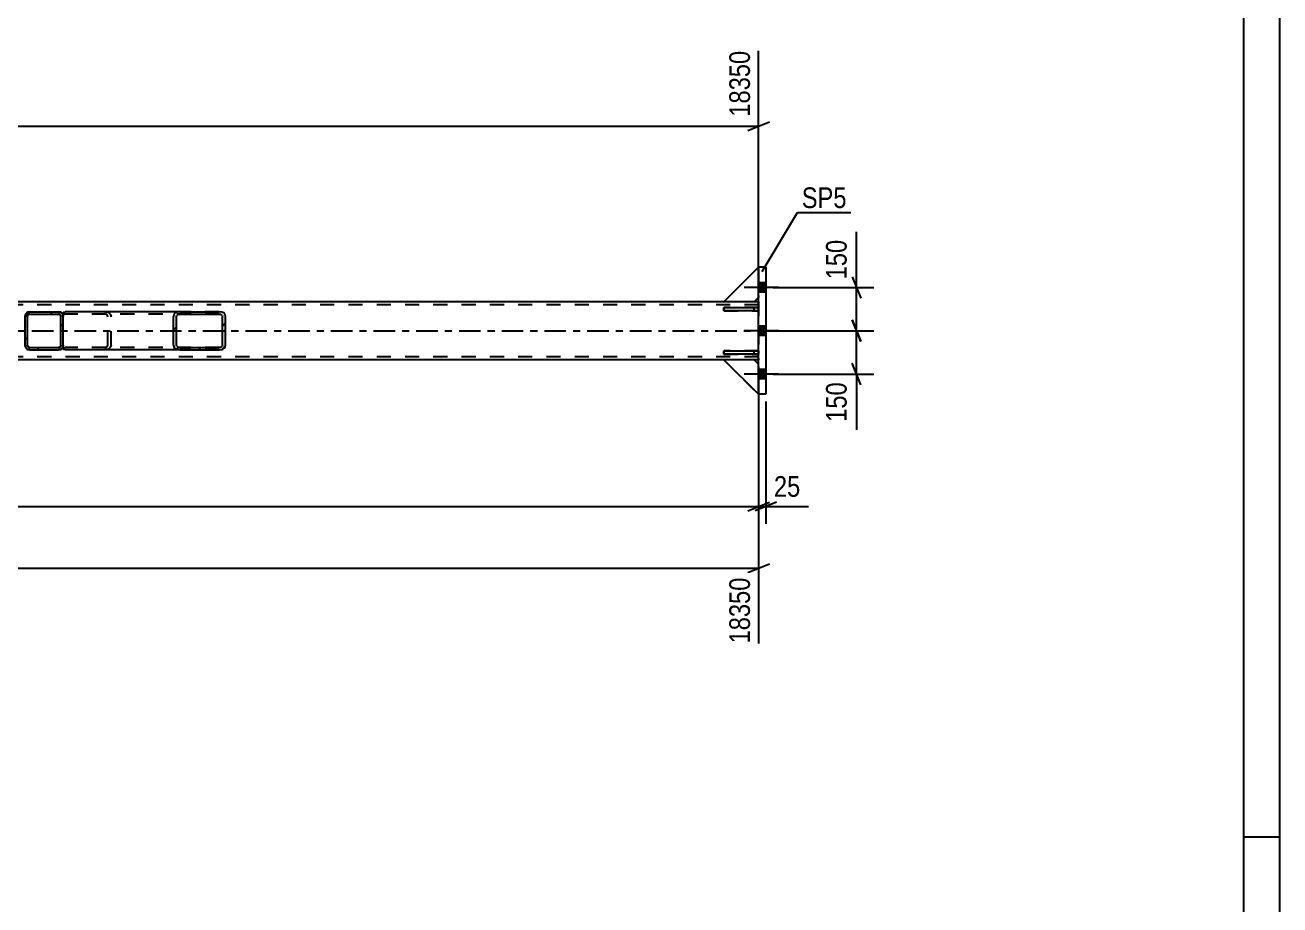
# Model space of a CAD drawing. Header units: millimetres. Extents: x -91 to 750, y -441 to 153.
# Drawn here: x 576.4 to 750.2, y -301 to -179.1 of the extents above; entities that cross this region are included whole.
import ezdxf

# ---------------------------------------------------------------- set-up
doc = ezdxf.new("R2010")
doc.units = ezdxf.units.MM
doc.linetypes.add('DXK_LINE_DOT2', pattern=[3.9198, 1.9599, -1.9599])
doc.linetypes.add('DXK_LINE_DOT3', pattern=[5.9187, 2.979, -0.9799, 0.9799, -0.9799])
doc.styles.add('Arial Narrow', font='ARIALN.TTF', dxfattribs={"height": 0.2})

# ---------------------------------------------------------------- blocks, each defined once
blk = doc.blocks.new('Unknown-761553909-1135')
at = {"color": 5, "linetype": 'Continuous'}
for p, q in [((750.23, -440.61), (750.23, 153.39)), ((745.23, -435.61), (745.23, 148.39)), ((750.23, -291.61), (745.23, -291.61))]:
    blk.add_line(p, q, dxfattribs=at)
blk = doc.blocks.new('Part-761553909-2412 - 2209')
at = {"color": 7, "linetype": 'DXK_LINE_DOT2'}
for p, q in [((673.2, -217.44), (678, -212.64)), ((678, -212.64), (678, -216.84)), ((678, -216.84), (677.4, -217.44)), ((677.4, -217.44), (673.2, -217.44))]:
    blk.add_line(p, q, dxfattribs=at)
blk = doc.blocks.new('Part-761553909-2413 - 2209')
at = {"color": 7, "linetype": 'DXK_LINE_DOT2'}
for p, q in [((678, -218.2), (673.2, -218.2)), ((673.2, -218.2), (673.2, -218.68)), ((673.2, -218.68), (678, -218.68)), ((677.4, -218.68), (677.4, -218.2)), ((678, -218.68), (678, -218.2))]:
    blk.add_line(p, q, dxfattribs=at)
blk = doc.blocks.new('Bolt-761553909-2214 - 2209')
at = {"linetype": 'Continuous'}
for points in [[(678, -214.78), (678, -216.1), (679, -216.1), (679, -214.78)], [(678, -214.78), (678, -216.1), (679, -216.1), (679, -214.78)], [(678, -214.78), (678, -216.1), (679, -216.1), (679, -214.78)], [(678, -214.78), (678, -216.1), (679, -216.1), (679, -214.78)], [(678, -220.78), (678, -222.1), (679, -222.1), (679, -220.78)], [(678, -220.78), (678, -222.1), (679, -222.1), (679, -220.78)], [(678, -226.78), (678, -228.1), (679, -228.1), (679, -226.78)], [(678, -226.78), (678, -228.1), (679, -228.1), (679, -226.78)], [(678, -226.78), (678, -228.1), (679, -228.1), (679, -226.78)], [(678, -226.78), (678, -228.1), (679, -228.1), (679, -226.78)]]:
    blk.add_hatch(color=1, dxfattribs=at).paths.add_polyline_path(points)
at = {"color": 1, "linetype": 'Continuous'}
for p, q in [((680.76, -215.44), (676, -215.44)), ((680.76, -215.44), (676, -215.44)), ((680.76, -215.44), (676, -215.44)), ((680.76, -215.44), (676, -215.44)), ((679, -214.78), (678, -214.78)), ((679, -214.78), (678, -214.78)), ((679, -214.78), (678, -214.78)), ((679, -214.78), (678, -214.78)), ((679, -216.1), (678, -216.1)), ((679, -216.1), (678, -216.1)), ((679, -216.1), (678, -216.1)), ((679, -216.1), (678, -216.1)), ((679, -220.78), (678, -220.78)), ((679, -220.78), (678, -220.78)), ((680.76, -221.44), (676, -221.44)), ((680.76, -221.44), (676, -221.44)), ((679, -222.1), (678, -222.1)), ((679, -222.1), (678, -222.1)), ((680.76, -227.44), (676, -227.44)), ((680.76, -227.44), (676, -227.44)), ((680.76, -227.44), (676, -227.44)), ((680.76, -227.44), (676, -227.44)), ((679, -226.78), (678, -226.78)), ((679, -226.78), (678, -226.78)), ((679, -226.78), (678, -226.78)), ((679, -226.78), (678, -226.78)), ((679, -228.1), (678, -228.1)), ((679, -228.1), (678, -228.1)), ((679, -228.1), (678, -228.1)), ((679, -228.1), (678, -228.1))]:
    blk.add_line(p, q, dxfattribs=at)
blk = doc.blocks.new('Part-761553909-2224 - 2209')
at = {"linetype": 'Continuous'}
h = blk.add_hatch(dxfattribs=at)
h.set_pattern_fill('', scale=0.7, style=0, pattern_type=0)
h.set_pattern_definition([(45, (603.6108, -224.0309), (-1.57154, 1.57154), [])])
h.paths.add_polyline_path([(603.27, -224.08), (603.61, -224.03), (603.9, -223.89), (604.09, -223.68), (604.15, -223.44), (604.15, -219.44), (604.09, -219.19), (603.9, -218.99), (603.61, -218.85), (603.27, -218.8), (597.78, -218.8), (597.45, -218.85), (597.16, -218.99), (596.97, -219.19), (596.91, -219.44), (596.91, -223.44), (596.97, -223.68), (597.16, -223.89), (597.45, -224.03), (597.78, -224.08)])
h.paths.add_polyline_path([(597.62, -223.74), (597.47, -223.67), (597.38, -223.56), (597.34, -223.44), (597.34, -219.44), (597.38, -219.32), (597.47, -219.21), (597.62, -219.14), (597.78, -219.12), (603.27, -219.12), (603.44, -219.14), (603.59, -219.21), (603.68, -219.32), (603.71, -219.44), (603.71, -223.44), (603.68, -223.56), (603.59, -223.67), (603.44, -223.74), (603.27, -223.76), (597.78, -223.76)])
at = {"color": 2, "linetype": 'Continuous'}
for p, q in [((581.64, -218.84), (581.9, -218.8)), ((581.64, -218.84), (581.64, -219.44)), ((597.78, -218.8), (581.9, -218.8)), ((597.78, -218.8), (597.45, -218.85)), ((597.78, -218.8), (603.27, -218.8)), ((603.61, -218.85), (603.27, -218.8)), ((596.97, -219.19), (596.91, -219.44)), ((596.91, -223.44), (596.91, -219.44)), ((597.34, -219.44), (597.38, -219.32)), ((597.34, -223.44), (597.34, -219.44)), ((597.62, -219.14), (597.78, -219.12)), ((597.78, -219.12), (603.27, -219.12)), ((603.27, -219.12), (603.44, -219.14)), ((603.68, -219.32), (603.71, -219.44)), ((603.71, -223.44), (603.71, -219.44)), ((604.15, -219.44), (604.09, -219.19)), ((604.15, -223.44), (604.15, -219.44)), ((581.64, -224.03), (581.64, -223.44)), ((581.64, -224.04), (581.64, -224.03)), ((581.9, -224.08), (581.64, -224.04)), ((597.78, -224.08), (581.9, -224.08)), ((596.91, -223.44), (596.97, -223.68)), ((597.38, -223.56), (597.34, -223.44)), ((597.45, -224.03), (597.78, -224.08)), ((597.78, -223.76), (597.62, -223.74)), ((597.78, -223.76), (603.27, -223.76)), ((597.78, -224.08), (603.27, -224.08)), ((603.44, -223.74), (603.27, -223.76)), ((603.27, -224.08), (603.61, -224.03)), ((603.71, -223.44), (603.68, -223.56)), ((604.09, -223.68), (604.15, -223.44))]:
    blk.add_line(p, q, dxfattribs=at)
at = {"color": 7, "linetype": 'DXK_LINE_DOT2'}
for p, q in [((581.64, -218.84), (581.64, -219.19)), ((587.39, -218.8), (587.73, -218.85)), ((603.27, -218.8), (597.78, -218.8)), ((581.73, -219.14), (581.64, -219.19)), ((581.64, -223.89), (581.64, -219.44)), ((581.9, -219.12), (581.73, -219.14)), ((603.27, -219.12), (581.9, -219.12)), ((587.56, -219.14), (587.39, -219.12)), ((587.83, -219.44), (587.79, -219.32)), ((587.83, -223.44), (587.83, -219.44)), ((588.2, -219.19), (588.27, -219.44)), ((588.27, -223.44), (588.27, -219.44)), ((581.64, -223.69), (581.73, -223.74)), ((581.73, -223.74), (581.9, -223.76)), ((603.27, -223.76), (581.9, -223.76)), ((587.39, -223.76), (587.56, -223.74)), ((587.73, -224.03), (587.39, -224.08)), ((587.79, -223.56), (587.83, -223.44)), ((588.27, -223.44), (588.2, -223.68)), ((603.27, -224.08), (597.78, -224.08))]:
    blk.add_line(p, q, dxfattribs=at)
for centre, radius, start, end in [((587.52, -219.62), 0.802, 32.4104, 75.4453), ((587.46, -219.53), 0.401, 32.4104, 75.4453), ((587.46, -223.35), 0.401, 284.5547, 327.5896), ((587.52, -223.25), 0.802, 284.5547, 327.5896)]:
    blk.add_arc(centre, radius, start, end, dxfattribs=at)
at = {"color": 2, "linetype": 'Continuous'}
for centre, radius, start, end in [((597.65, -219.62), 0.802, 104.5547, 147.5896), ((603.41, -219.62), 0.802, 32.4104, 75.4453), ((597.72, -219.53), 0.401, 104.5547, 147.5896), ((603.34, -219.53), 0.401, 32.4104, 75.4453), ((597.65, -223.25), 0.802, 212.4104, 255.4453), ((597.72, -223.35), 0.401, 212.4104, 255.4453), ((603.34, -223.35), 0.401, 284.5547, 327.5896), ((603.41, -223.25), 0.802, 284.5547, 327.5896)]:
    blk.add_arc(centre, radius, start, end, dxfattribs=at)
blk = doc.blocks.new('Part-761553909-2218 - 2209')
at = {"linetype": 'Continuous'}
h = blk.add_hatch(dxfattribs=at)
h.set_pattern_fill('', scale=0.7, style=0, pattern_type=0)
h.set_pattern_definition([(45, (581.2458, -224.0309), (-1.57154, 1.57154), [])])
h.paths.add_polyline_path([(581, -224.08), (581.25, -224.03), (581.45, -223.89), (581.59, -223.68), (581.64, -223.44), (581.64, -219.44), (581.59, -219.19), (581.45, -218.99), (581.25, -218.85), (581, -218.8), (577, -218.8), (576.76, -218.85), (576.55, -218.99), (576.41, -219.19), (576.36, -219.44), (576.36, -223.44), (576.41, -223.68), (576.55, -223.89), (576.76, -224.03), (577, -224.08)])
h.paths.add_polyline_path([(576.88, -223.74), (576.77, -223.67), (576.71, -223.56), (576.68, -223.44), (576.68, -219.44), (576.71, -219.32), (576.77, -219.21), (576.88, -219.14), (577, -219.12), (581, -219.12), (581.12, -219.14), (581.23, -219.21), (581.3, -219.32), (581.32, -219.44), (581.32, -223.44), (581.3, -223.56), (581.23, -223.67), (581.12, -223.74), (581, -223.76), (577, -223.76)])
at = {"color": 7, "linetype": 'DXK_LINE_DOT2'}
for p, q in [((576.76, -218.85), (577, -218.8)), ((577, -218.8), (581, -218.8)), ((581, -218.8), (581.25, -218.85)), ((576.36, -219.44), (576.41, -219.19)), ((576.36, -223.44), (576.36, -219.44)), ((576.71, -219.32), (576.68, -219.44)), ((576.68, -223.44), (576.68, -219.44)), ((577, -219.12), (576.88, -219.14)), ((577, -219.12), (581, -219.12)), ((581.12, -219.14), (581, -219.12)), ((581.32, -219.44), (581.3, -219.32)), ((581.32, -223.44), (581.32, -219.44)), ((581.59, -219.19), (581.64, -219.44)), ((581.64, -223.44), (581.64, -219.44)), ((576.41, -223.68), (576.36, -223.44)), ((576.68, -223.44), (576.71, -223.56)), ((577, -224.08), (576.76, -224.03)), ((576.88, -223.74), (577, -223.76)), ((577, -223.76), (581, -223.76)), ((577, -224.08), (581, -224.08)), ((581, -223.76), (581.12, -223.74)), ((581.25, -224.03), (581, -224.08)), ((581.3, -223.56), (581.32, -223.44)), ((581.64, -223.44), (581.59, -223.68))]:
    blk.add_line(p, q, dxfattribs=at)
at = {"color": 2, "linetype": 'Continuous'}
for p, q in [((577, -218.8), (576.76, -218.85)), ((577, -218.8), (581, -218.8)), ((581.25, -218.85), (581, -218.8)), ((576.41, -219.19), (576.36, -219.44)), ((576.36, -223.44), (576.36, -219.44)), ((576.68, -219.44), (576.71, -219.32)), ((576.68, -223.44), (576.68, -219.44)), ((576.88, -219.14), (577, -219.12)), ((577, -219.12), (581, -219.12)), ((581, -219.12), (581.12, -219.14)), ((581.3, -219.32), (581.32, -219.44)), ((581.32, -223.44), (581.32, -219.44)), ((581.64, -219.44), (581.59, -219.19)), ((581.64, -223.44), (581.64, -219.44)), ((576.36, -223.44), (576.41, -223.68)), ((576.71, -223.56), (576.68, -223.44)), ((576.76, -224.03), (577, -224.08)), ((577, -223.76), (576.88, -223.74)), ((577, -223.76), (581, -223.76)), ((577, -224.08), (581, -224.08)), ((581.12, -223.74), (581, -223.76)), ((581, -224.08), (581.25, -224.03)), ((581.32, -223.44), (581.3, -223.56)), ((581.59, -223.68), (581.64, -223.44))]:
    blk.add_line(p, q, dxfattribs=at)
at = {"color": 7, "linetype": 'DXK_LINE_DOT2'}
for centre, radius, start, end in [((577, -219.44), 0.64, 112.5, 157.5), ((581, -219.44), 0.64, 22.5, 67.5), ((577, -219.44), 0.32, 112.5, 157.5), ((581, -219.44), 0.32, 22.5, 67.5), ((577, -223.44), 0.64, 202.5, 247.5), ((577, -223.44), 0.32, 202.5, 247.5), ((581, -223.44), 0.32, 292.5, 337.5), ((581, -223.44), 0.64, 292.5, 337.5)]:
    blk.add_arc(centre, radius, start, end, dxfattribs=at)
at = {"color": 2, "linetype": 'Continuous'}
for centre, radius, start, end in [((577, -219.44), 0.64, 112.5, 157.5), ((581, -219.44), 0.64, 22.5, 67.5), ((577, -219.44), 0.32, 112.5, 157.5), ((581, -219.44), 0.32, 22.5, 67.5), ((577, -223.44), 0.64, 202.5, 247.5), ((577, -223.44), 0.32, 202.5, 247.5), ((581, -223.44), 0.32, 292.5, 337.5), ((581, -223.44), 0.64, 292.5, 337.5)]:
    blk.add_arc(centre, radius, start, end, dxfattribs=at)
blk = doc.blocks.new('Part-761553909-2306 - 2209')
at = {"color": 2, "linetype": 'Continuous'}
for p, q in [((678, -230.24), (678, -212.64)), ((679, -212.64), (678, -212.64)), ((679, -212.64), (679, -230.24)), ((679, -230.24), (678, -230.24))]:
    blk.add_line(p, q, dxfattribs=at)
blk = doc.blocks.new('Part-761553909-2409 - 2209')
at = {"color": 2, "linetype": 'Continuous'}
for p, q in [((673.2, -217.44), (678, -212.64)), ((678, -216.84), (677.4, -217.44)), ((677.4, -217.44), (673.2, -217.44))]:
    blk.add_line(p, q, dxfattribs=at)
at = {"color": 7, "linetype": 'DXK_LINE_DOT2'}
for p, q in [((678, -212.64), (678, -212.64)), ((678, -212.64), (678, -216.84)), ((678, -212.64), (678, -212.64)), ((678, -216.84), (678, -216.84)), ((678, -216.84), (678, -216.84))]:
    blk.add_line(p, q, dxfattribs=at)
blk = doc.blocks.new('Part-761553909-2414 - 2209')
at = {"color": 7, "linetype": 'DXK_LINE_DOT2'}
for p, q in [((678, -224.2), (673.2, -224.2)), ((673.2, -224.2), (673.2, -224.68)), ((677.4, -224.68), (677.4, -224.2)), ((678, -224.68), (678, -224.2)), ((673.2, -224.68), (678, -224.68))]:
    blk.add_line(p, q, dxfattribs=at)
blk = doc.blocks.new('Part-761553909-2415 - 2209')
at = {"color": 2, "linetype": 'Continuous'}
for p, q in [((673.2, -218.68), (673.2, -218.2)), ((673.2, -218.2), (678, -218.2)), ((678, -218.68), (673.2, -218.68)), ((678, -218.2), (678, -218.68))]:
    blk.add_line(p, q, dxfattribs=at)
at = {"color": 7, "linetype": 'DXK_LINE_DOT2'}
blk.add_line((677.4, -218.68), (677.4, -218.2), dxfattribs=at)
blk = doc.blocks.new('Part-761553909-2440 - 2209')
at = {"color": 7, "linetype": 'DXK_LINE_DOT2'}
for p, q in [((678, -217.84), (-56, -217.84)), ((677.4, -217.44), (673.2, -217.44)), ((678, -217.44), (678, -225.44)), ((678, -225.04), (-56, -225.04)), ((677.4, -225.44), (673.2, -225.44))]:
    blk.add_line(p, q, dxfattribs=at)
at = {"color": 2, "linetype": 'Continuous'}
for p, q in [((673.2, -217.44), (-51.2, -217.44)), ((678, -217.44), (677.4, -217.44)), ((673.2, -225.44), (-51.2, -225.44)), ((678, -225.44), (677.4, -225.44))]:
    blk.add_line(p, q, dxfattribs=at)
at = {"color": 7, "linetype": 'DXK_LINE_DOT3'}
blk.add_line((-56, -221.44), (678, -221.44), dxfattribs=at)
blk = doc.blocks.new('Part-761553909-2476 - 2209')
at = {"color": 2, "linetype": 'Continuous'}
for p, q in [((673.2, -224.68), (673.2, -224.2)), ((673.2, -224.2), (678, -224.2)), ((678, -224.2), (678, -224.68)), ((678, -224.68), (673.2, -224.68))]:
    blk.add_line(p, q, dxfattribs=at)
at = {"color": 7, "linetype": 'DXK_LINE_DOT2'}
blk.add_line((677.4, -224.68), (677.4, -224.2), dxfattribs=at)
blk = doc.blocks.new('Part-761553909-2479 - 2209')
at = {"color": 7, "linetype": 'DXK_LINE_DOT2'}
for p, q in [((677.4, -225.44), (673.2, -225.44)), ((673.2, -225.44), (678, -230.24)), ((678, -226.04), (677.4, -225.44)), ((678, -230.24), (678, -226.04))]:
    blk.add_line(p, q, dxfattribs=at)
blk = doc.blocks.new('Part-761553909-2482 - 2209')
at = {"color": 2, "linetype": 'Continuous'}
for p, q in [((677.4, -225.44), (673.2, -225.44)), ((673.2, -225.44), (678, -230.24)), ((678, -226.04), (677.4, -225.44))]:
    blk.add_line(p, q, dxfattribs=at)
at = {"color": 7, "linetype": 'DXK_LINE_DOT2'}
for p, q in [((678, -226.04), (678, -226.04)), ((678, -226.04), (678, -226.04)), ((678, -230.24), (678, -226.04)), ((678, -230.24), (678, -230.24)), ((678, -230.24), (678, -230.24))]:
    blk.add_line(p, q, dxfattribs=at)
blk = doc.blocks.new('Part-761553909-2485 - 2209')
at = {"color": 7, "linetype": 'DXK_LINE_DOT2'}
for p, q in [((677.4, -225.44), (673.2, -225.44)), ((673.2, -225.44), (678, -230.24)), ((678, -226.04), (677.4, -225.44)), ((678, -230.24), (678, -226.04))]:
    blk.add_line(p, q, dxfattribs=at)
blk = doc.blocks.new('Part-761553909-2488 - 2209')
at = {"color": 7, "linetype": 'DXK_LINE_DOT2'}
for p, q in [((673.2, -217.44), (678, -212.64)), ((678, -212.64), (678, -216.84)), ((678, -216.84), (677.4, -217.44)), ((677.4, -217.44), (673.2, -217.44))]:
    blk.add_line(p, q, dxfattribs=at)
blk = doc.blocks.new('StraightDimension-761553909-2512 - 2209')
at = {"color": 7, "linetype": 'Continuous'}
for p, q in [((678, -226.44), (678, -264.76)), ((676.5, -254.92), (679.5, -253.72)), ((457, -254.32), (678, -254.32))]:
    blk.add_line(p, q, dxfattribs=at)
at = {"color": 0, "linetype": 'Continuous'}
blk.add_wipeout([(677.4, -255.02), (673.2, -255.02), (673.2, -265.36), (677.4, -265.36)], dxfattribs=at)
at = {"color": 3, "linetype": 'Continuous', "style": 'Arial Narrow'}
blk.add_text('18350', height=2.863, rotation=90.0002, dxfattribs=at).set_placement((676.8, -264.76))
blk = doc.blocks.new('StraightDimension-761553909-2820 - 2209')
at = {"color": 7, "linetype": 'Continuous'}
for p, q in [((678, -216.44), (678, -182.63)), ((676.5, -193.67), (679.5, -192.47)), ((457, -193.07), (678, -193.07))]:
    blk.add_line(p, q, dxfattribs=at)
at = {"color": 0, "linetype": 'Continuous'}
blk.add_wipeout([(677.4, -182.03), (673.2, -182.03), (673.2, -192.37), (677.4, -192.37)], dxfattribs=at)
at = {"color": 3, "linetype": 'Continuous', "style": 'Arial Narrow'}
blk.add_text('18350', height=2.863, rotation=90.0002, dxfattribs=at).set_placement((676.8, -191.77))
blk = doc.blocks.new('StraightDimension-761553909-2848 - 2209')
at = {"color": 7, "linetype": 'Continuous'}
for p, q in [((680, -215.44), (693.95, -215.44)), ((690.95, -213.94), (692.15, -216.94)), ((691.55, -221.44), (691.55, -215.44)), ((692.15, -222.94), (690.95, -219.94)), ((679, -221.44), (693.95, -221.44))]:
    blk.add_line(p, q, dxfattribs=at)
at = {"color": 0}
blk.add_wipeout([(690.8, -208.23), (686.6, -208.23), (686.6, -214.91), (690.8, -214.91)], dxfattribs=at)
at = {"color": 7, "linetype": 'Continuous'}
blk.add_line((691.55, -215.44), (691.55, -207.71), dxfattribs=at)
blk.add_line((691.55, -215.44), (691.55, -207.71), dxfattribs=at)
at = {"color": 3, "style": 'Arial Narrow'}
blk.add_text('150', height=2.863, rotation=90.0002, dxfattribs=at).set_placement((690.2, -214.31))
blk = doc.blocks.new('StraightDimension-761553909-2857 - 2209')
at = {"color": 7, "linetype": 'Continuous'}
for p, q in [((690.95, -219.94), (692.15, -222.94)), ((679, -221.44), (693.95, -221.44)), ((691.55, -227.44), (691.55, -221.44)), ((692.15, -228.94), (690.95, -225.94)), ((680, -227.44), (693.95, -227.44))]:
    blk.add_line(p, q, dxfattribs=at)
at = {"color": 0}
blk.add_wipeout([(690.8, -227.96), (686.6, -227.96), (686.6, -234.65), (690.8, -234.65)], dxfattribs=at)
at = {"color": 7, "linetype": 'Continuous'}
blk.add_line((691.55, -227.44), (691.55, -235.17), dxfattribs=at)
blk.add_line((691.55, -227.44), (691.55, -235.17), dxfattribs=at)
at = {"color": 3, "style": 'Arial Narrow'}
blk.add_text('150', height=2.863, rotation=90.0002, dxfattribs=at).set_placement((690.2, -234.05))
blk = doc.blocks.new('StraightDimension-761553909-7075 - 2209')
at = {"color": 7, "linetype": 'Continuous'}
for p, q in [((678, -231.24), (678, -248.19)), ((679, -231.24), (679, -248.19)), ((676.5, -246.39), (679.5, -245.19)), ((680.5, -245.19), (677.5, -246.39)), ((678, -245.79), (679, -245.79))]:
    blk.add_line(p, q, dxfattribs=at)
at = {"color": 0}
blk.add_wipeout([(684.38, -245.04), (684.38, -240.84), (679.52, -240.84), (679.52, -245.04)], dxfattribs=at)
at = {"color": 7, "linetype": 'Continuous'}
blk.add_line((679, -245.79), (684.91, -245.79), dxfattribs=at)
blk.add_line((679, -245.79), (684.91, -245.79), dxfattribs=at)
at = {"color": 3, "style": 'Arial Narrow'}
blk.add_text('25', height=2.863, dxfattribs=at).set_placement((680.12, -244.44))
blk = doc.blocks.new('StraightDimension-761553909-7076 - 2209')
at = {"color": 7, "linetype": 'Continuous'}
for p, q in [((678, -231.24), (678, -248.19)), ((-56, -245.79), (678, -245.79)), ((676.5, -246.39), (679.5, -245.19))]:
    blk.add_line(p, q, dxfattribs=at)
blk = doc.blocks.new('Mark-761553909-2302 - 2209')
at = {"color": 0}
blk.add_wipeout([(690.19, -204.43), (690.19, -201.43), (683.98, -201.43), (683.98, -204.43)], dxfattribs=at)
blk.add_wipeout([(690.19, -204.43), (690.19, -201.43), (683.98, -201.43), (683.98, -204.43)], dxfattribs=at)
at = {"color": 30, "linetype": 'Continuous'}
for p, q in [((678.47, -213.24), (683.38, -205.03)), ((683.38, -205.03), (690.79, -205.03))]:
    blk.add_line(p, q, dxfattribs=at)
at = {"color": 3, "style": 'Arial Narrow'}
blk.add_text('SP5', height=2.863, dxfattribs=at).set_placement((683.98, -204.43))

msp = doc.modelspace()

# ---------------------------------------------------------------- block references
for name in ['Unknown-761553909-1135', 'Part-761553909-2412 - 2209', 'Part-761553909-2409 - 2209', 'Part-761553909-2488 - 2209', 'Part-761553909-2306 - 2209', 'Bolt-761553909-2214 - 2209', 'Part-761553909-2440 - 2209', 'Part-761553909-2218 - 2209', 'Part-761553909-2224 - 2209', 'Part-761553909-2413 - 2209', 'Part-761553909-2415 - 2209', 'Part-761553909-2414 - 2209', 'Part-761553909-2476 - 2209', 'Part-761553909-2479 - 2209', 'Part-761553909-2482 - 2209', 'Part-761553909-2485 - 2209']:
    msp.add_blockref(name, (0, 0))

# ---------------------------------------------------------------- next in the draw order: block references
for name in ['StraightDimension-761553909-2820 - 2209', 'StraightDimension-761553909-2512 - 2209']:
    msp.add_blockref(name, (0, 0))

# ---------------------------------------------------------------- next in the draw order: block references
msp.add_blockref('StraightDimension-761553909-2848 - 2209', (0, 0))

# ---------------------------------------------------------------- next in the draw order: block references
msp.add_blockref('StraightDimension-761553909-2857 - 2209', (0, 0))

# ---------------------------------------------------------------- next in the draw order: block references
msp.add_blockref('StraightDimension-761553909-7075 - 2209', (0, 0))

# ---------------------------------------------------------------- next in the draw order: block references
msp.add_blockref('StraightDimension-761553909-7076 - 2209', (0, 0))

# ---------------------------------------------------------------- next in the draw order: block references
msp.add_blockref('Mark-761553909-2302 - 2209', (0, 0))

doc.saveas('drawing.dxf')
